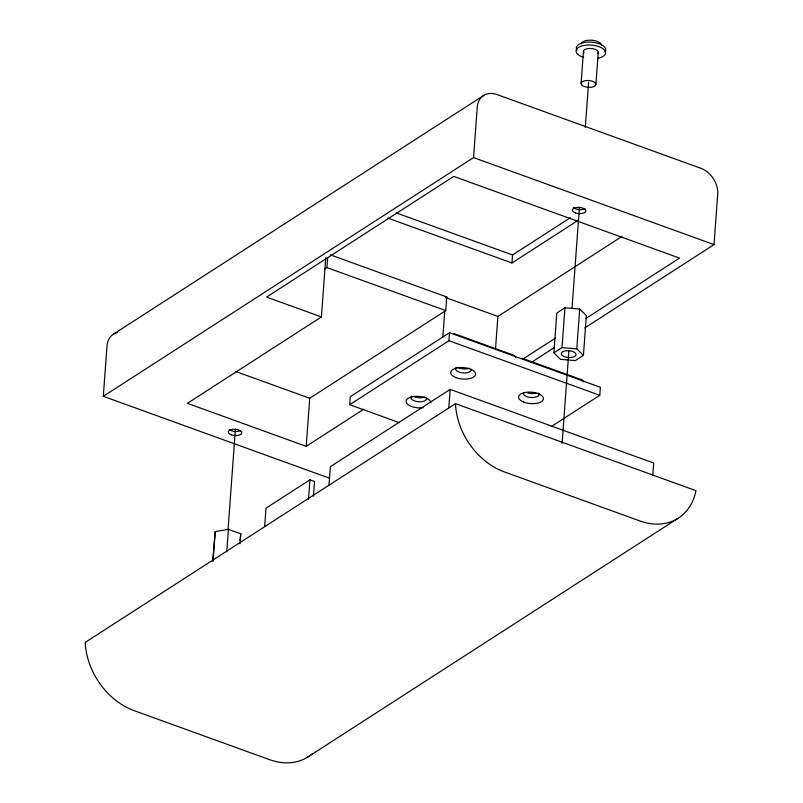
<?xml version="1.0" encoding="UTF-8"?>
<svg xmlns="http://www.w3.org/2000/svg" width="803" height="803" viewBox="0 0 803 803"><rect width="100%" height="100%" fill="white"/><g stroke="black" fill="none" stroke-linecap="round" stroke-linejoin="round"><path stroke-width="1.2" d="M329.621 478.217L103.306 396.331L107 345.983A21.842 16.552 57.2 0 1 117.328 332.532M212.695 560.805L215.204 531.636L228.423 529.328L240.78 533.804L240.047 543.751M213.006 561.498L215.204 531.636M228.082 529.047L235.42 429.113M226.777 551.721L228.423 529.328M264.649 526.577L266.004 508.169L309.938 479.833L314.555 481.509L313.471 496.234M325.757 257.713L321.411 316.924L187.38 403.337L306.204 446.327L309.737 398.268L445.735 310.58L446.729 296.959L330.264 254.822M308.503 499.476L309.938 479.833M324.934 268.854L326.911 267.59L327.634 257.683M328.989 485.092L330.344 466.684L450.182 389.405L653.722 463.05L652.819 475.326M399.272 422.629L349.717 404.702L350.299 396.692L449.519 332.713L600.363 387.287L599.781 395.297L551.179 426.634M442.854 337.089L444.752 311.213M349.717 404.702L448.937 340.723L449.519 332.713M448.837 407.814L450.182 389.405M103.306 396.331L473.549 157.599L477.243 107.251A21.842 16.552 57.2 0 1 496.876 94.493L700.929 168.319A21.842 16.552 57.2 0 1 717.711 194.246L714.018 244.604L584.634 328.025M495.541 348.532L497.89 316.452L622.004 236.423M387.899 218.095L511.953 262.982L512.545 254.973L570.331 217.713M553.889 352.848L556.81 313.029L564.941 307.79L579.706 309.045L586.351 315.539L583.42 355.348L575.289 360.587L560.524 359.342L553.889 352.848L562.02 347.609L576.785 348.853L583.42 355.348M581.111 83.301L583.46 51.262M562.02 347.609L564.941 307.79M562.1 443.376L568.885 350.941M572.007 308.472L579.435 207.294M585.307 127.356L588.609 82.388M595.876 84.546A7.408 3.413 4.2 0 0 585.176 80.681A7.408 3.413 4.2 0 0 584.433 86.543A7.408 3.413 4.2 0 0 595.876 84.546L598.235 52.506M576.785 348.853L579.706 309.045M239.916 540.58L240.78 533.804M113.333 334.239L483.587 95.507M446.729 296.959L445.755 297.592L497.89 316.452M511.953 262.982L578.14 220.303M306.204 446.327L363.769 409.209M522.813 359.142L555.415 338.123M585.919 318.45L679.539 258.094L453.745 176.399L266.586 297.09L321.411 316.924M455.482 403.658A63.337 47.999 57.2 0 0 504.274 471.883L639.911 520.956A63.337 47.999 57.2 0 0 695.95 490.653L455.482 403.658L85.228 642.39A63.337 47.999 57.2 0 0 134.031 710.615L269.667 759.688A63.337 47.999 57.2 0 0 312.407 753.595M530.994 362.615L554.14 347.689M307.469 757.239L677.722 518.507M473.549 157.599L714.018 244.604M396.361 212.936L512.545 254.973M326.911 267.59L445.735 310.58M453.986 333.596L514.321 355.428L515.737 357.365M521.86 358.158L582.205 379.98L583.62 381.927M448.937 340.723L599.781 395.297M235.62 371.458L309.737 398.268M423.171 407.693A12.436 5.721 4.2 0 1 406.479 402.885A12.436 5.721 4.2 0 1 416.887 396.331A12.436 5.721 4.2 0 1 430.89 402.835M535.952 393.169A7.92 3.644 4.2 0 1 527.26 392.677M469.293 368.226A7.92 3.644 4.2 0 1 458.122 367.563M424.646 397.013A7.92 3.644 4.2 0 1 413.475 396.361M426.584 398.007A7.92 3.644 4.2 0 1 417.49 401.641A7.92 3.644 4.2 0 1 411.758 396.03M471.231 369.219A7.92 3.644 4.2 0 1 462.147 372.853A7.92 3.644 4.2 0 1 456.405 367.242M538.693 393.018A7.92 3.644 4.2 0 1 531.676 397.545A7.92 3.644 4.2 0 1 523.686 392.476M583.681 57.425A14.775 6.795 4.2 0 1 579.515 46.865A14.775 6.795 4.2 0 1 602.22 48.2A14.775 6.795 4.2 0 1 597.954 58.268M577.016 50.177A14.775 6.795 4.2 0 1 591.249 42.117A14.775 6.795 4.2 0 1 605 51.954M581.201 43.764A10.248 4.718 4.2 0 1 591.851 40.22A10.248 4.718 4.2 0 1 601.588 45.39M584.092 52.878A7.408 3.413 4.2 0 1 590.546 48.451A7.408 3.413 4.2 0 1 597.833 53.42M584.955 208.67A6.785 3.122 4.2 0 1 573.412 207.576M240.468 430.739A6.785 3.122 4.2 0 1 229.297 429.454M523.787 402.132A12.436 5.721 4.2 0 0 543.37 399.151A12.436 5.721 4.2 0 0 525.875 392.366A12.436 5.721 4.2 0 0 523.787 402.132M455.913 377.571A12.436 5.721 4.2 0 0 475.486 374.599A12.436 5.721 4.2 0 0 457.991 367.804A12.436 5.721 4.2 0 0 455.913 377.571M564.258 356.592A7.408 3.413 4.2 0 0 576.002 354.916A7.408 3.413 4.2 0 0 565.703 350.791A7.408 3.413 4.2 0 0 564.258 356.592M231.334 434.804A6.785 3.122 4.2 0 0 241.813 432.978A6.785 3.122 4.2 0 0 232.017 429.434A6.785 3.122 4.2 0 0 231.334 434.804M575.45 212.925A6.785 3.122 4.2 0 0 585.929 211.099A6.785 3.122 4.2 0 0 576.132 207.545A6.785 3.122 4.2 0 0 575.45 212.925"/></g></svg>
